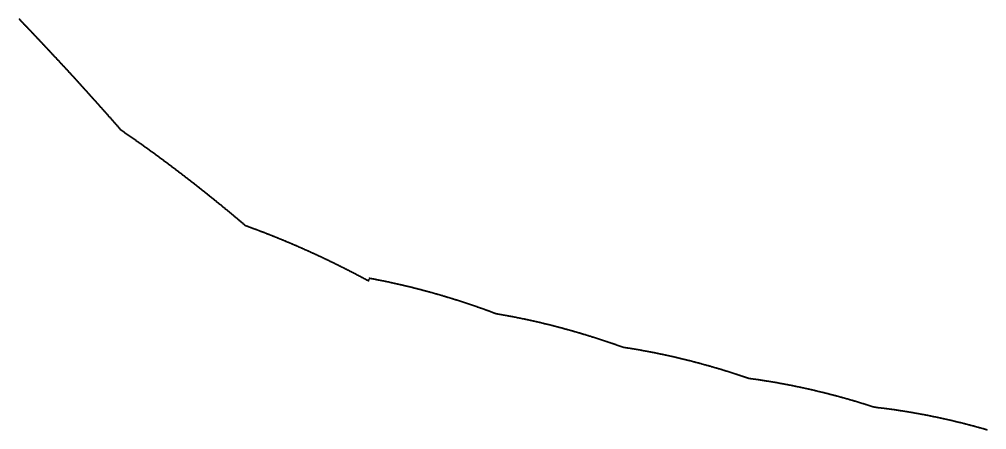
# Model space of a CAD drawing. Header units: metres. Extents: x 0 to 360, y 49 to 117.
# Drawn here: x 225 to 236.24, y 63.78 to 68.55 of the extents above; entities that cross this region are included whole.
import ezdxf

# ---------------------------------------------------------------- set-up
doc = ezdxf.new("R2010")
doc.units = ezdxf.units.M

msp = doc.modelspace()

# ---------------------------------------------------------------- linework, layer by layer
for p in [(224.999, 68.554), (225.005, 68.548), (225.011, 68.542), (225.016, 68.535), (225.022, 68.529), (225.028, 68.523), (225.034, 68.517), (225.04, 68.511), (225.046, 68.505), (225.051, 68.499), (225.057, 68.493), (225.063, 68.487), (225.069, 68.481), (225.075, 68.475), (225.081, 68.469), (225.086, 68.463), (225.092, 68.457), (225.098, 68.451), (225.104, 68.444), (225.11, 68.438), (225.116, 68.432), (225.121, 68.426), (225.127, 68.42), (225.133, 68.414), (225.139, 68.408), (225.145, 68.402), (225.151, 68.396), (225.156, 68.39), (225.162, 68.383), (225.168, 68.377), (225.174, 68.371), (225.18, 68.365), (225.185, 68.359), (225.191, 68.353), (225.197, 68.347), (225.203, 68.34), (225.209, 68.334), (225.215, 68.328), (225.22, 68.322), (225.226, 68.316), (225.232, 68.31), (225.238, 68.303), (225.244, 68.297), (225.25, 68.291), (225.255, 68.285), (225.261, 68.279), (225.267, 68.273), (225.273, 68.266), (225.279, 68.26), (225.285, 68.254), (225.29, 68.248), (225.296, 68.242), (225.302, 68.235), (225.308, 68.229), (225.314, 68.223), (225.32, 68.217), (225.325, 68.211), (225.331, 68.204), (225.337, 68.198), (225.343, 68.192), (225.349, 68.186), (225.355, 68.179), (225.36, 68.173), (225.366, 68.167), (225.372, 68.161), (225.378, 68.154), (225.384, 68.148), (225.39, 68.142), (225.395, 68.136), (225.401, 68.129), (225.407, 68.123), (225.413, 68.117), (225.419, 68.111), (225.425, 68.104), (225.43, 68.098), (225.436, 68.092), (225.442, 68.085), (225.448, 68.079), (225.454, 68.073), (225.46, 68.067), (225.465, 68.06), (225.471, 68.054), (225.477, 68.048), (225.483, 68.041), (225.489, 68.035), (225.495, 68.029), (225.5, 68.022), (225.506, 68.016), (225.512, 68.01), (225.518, 68.004), (225.524, 67.997), (225.53, 67.991), (225.535, 67.985), (225.541, 67.978), (225.547, 67.972), (225.553, 67.965), (225.559, 67.959), (225.565, 67.953), (225.571, 67.946), (225.576, 67.94), (225.582, 67.934), (225.588, 67.927), (225.594, 67.921), (225.6, 67.915), (225.606, 67.908), (225.611, 67.902), (225.617, 67.895), (225.623, 67.889), (225.629, 67.883), (225.635, 67.876), (225.641, 67.87), (225.646, 67.864), (225.652, 67.857), (225.658, 67.851), (225.664, 67.844), (225.67, 67.838), (225.676, 67.832), (225.681, 67.825), (225.687, 67.819), (225.693, 67.812), (225.699, 67.806), (225.705, 67.799), (225.711, 67.793), (225.716, 67.787), (225.722, 67.78), (225.728, 67.774), (225.734, 67.767), (225.74, 67.761), (225.746, 67.754), (225.751, 67.748), (225.757, 67.741), (225.763, 67.735), (225.769, 67.728), (225.775, 67.722), (225.781, 67.716), (225.786, 67.709), (225.792, 67.703), (225.798, 67.696), (225.804, 67.69), (225.81, 67.683), (225.816, 67.677), (225.821, 67.67), (225.827, 67.664), (225.833, 67.657), (225.839, 67.651), (225.845, 67.644), (225.851, 67.638), (225.856, 67.631), (225.862, 67.625), (225.868, 67.618), (225.874, 67.612), (225.88, 67.605), (225.886, 67.599), (225.891, 67.592), (225.897, 67.586), (225.903, 67.579), (225.909, 67.573), (225.915, 67.566), (225.921, 67.559), (225.926, 67.553), (225.932, 67.546), (225.938, 67.54), (225.944, 67.533), (225.95, 67.527), (225.956, 67.52), (225.961, 67.514), (225.967, 67.507), (225.973, 67.5), (225.979, 67.494), (225.985, 67.487), (225.991, 67.481), (225.996, 67.474), (226.002, 67.468), (226.008, 67.461), (226.014, 67.454), (226.02, 67.448), (226.026, 67.441), (226.031, 67.435), (226.037, 67.428), (226.043, 67.421), (226.049, 67.415), (226.055, 67.408), (226.061, 67.402), (226.066, 67.395), (226.072, 67.388), (226.078, 67.382), (226.084, 67.375), (226.09, 67.368), (226.096, 67.362), (226.101, 67.355), (226.107, 67.349), (226.113, 67.342), (226.119, 67.335), (226.125, 67.329), (226.131, 67.322), (226.136, 67.315), (226.142, 67.309), (226.148, 67.302), (226.154, 67.295), (226.16, 67.289), (226.166, 67.282), (226.171, 67.272), (226.177, 67.268), (226.183, 67.264), (226.189, 67.26), (226.195, 67.256), (226.201, 67.252), (226.206, 67.248), (226.212, 67.244), (226.218, 67.24), (226.224, 67.235), (226.23, 67.231), (226.236, 67.227), (226.242, 67.223), (226.247, 67.219), (226.253, 67.215), (226.259, 67.211), (226.265, 67.207), (226.271, 67.203), (226.277, 67.199), (226.282, 67.195), (226.288, 67.191), (226.294, 67.187), (226.3, 67.183), (226.306, 67.179), (226.312, 67.175), (226.317, 67.171), (226.323, 67.167), (226.329, 67.162), (226.335, 67.158), (226.341, 67.154), (226.347, 67.15), (226.352, 67.146), (226.358, 67.142), (226.364, 67.138), (226.37, 67.134), (226.376, 67.13), (226.382, 67.125), (226.387, 67.121), (226.393, 67.117), (226.399, 67.113), (226.405, 67.109), (226.411, 67.105), (226.417, 67.101), (226.422, 67.096), (226.428, 67.092), (226.434, 67.088), (226.44, 67.084), (226.446, 67.08), (226.452, 67.076), (226.457, 67.071), (226.463, 67.067), (226.469, 67.063), (226.475, 67.059), (226.481, 67.055), (226.487, 67.05), (226.492, 67.046), (226.498, 67.042), (226.504, 67.038), (226.51, 67.033), (226.516, 67.029), (226.522, 67.025), (226.527, 67.021), (226.533, 67.017), (226.539, 67.012), (226.545, 67.008), (226.551, 67.004), (226.557, 67), (226.563, 66.995), (226.568, 66.991), (226.574, 66.987), (226.58, 66.983), (226.586, 66.978), (226.592, 66.974), (226.598, 66.97), (226.603, 66.965), (226.609, 66.961), (226.615, 66.957), (226.621, 66.953), (226.627, 66.948), (226.633, 66.944), (226.638, 66.94), (226.644, 66.935), (226.65, 66.931), (226.656, 66.927), (226.662, 66.922), (226.668, 66.918), (226.673, 66.914), (226.679, 66.909), (226.685, 66.905), (226.691, 66.901), (226.697, 66.896), (226.703, 66.892), (226.708, 66.888), (226.714, 66.883), (226.72, 66.879), (226.726, 66.875), (226.732, 66.87), (226.738, 66.866), (226.743, 66.861), (226.749, 66.857), (226.755, 66.853), (226.761, 66.848), (226.767, 66.844), (226.773, 66.839), (226.778, 66.835), (226.784, 66.831), (226.79, 66.826), (226.796, 66.822), (226.802, 66.817), (226.808, 66.813), (226.814, 66.809), (226.819, 66.804), (226.825, 66.8), (226.831, 66.795), (226.837, 66.791), (226.843, 66.786), (226.849, 66.782), (226.854, 66.777), (226.86, 66.773), (226.866, 66.769), (226.872, 66.764), (226.878, 66.76), (226.884, 66.755), (226.889, 66.751), (226.895, 66.746), (226.901, 66.742), (226.907, 66.737), (226.913, 66.733), (226.919, 66.728), (226.924, 66.724), (226.93, 66.719), (226.936, 66.715), (226.942, 66.71), (226.948, 66.706), (226.954, 66.701), (226.959, 66.697), (226.965, 66.692), (226.971, 66.688), (226.977, 66.683), (226.983, 66.678), (226.989, 66.674), (226.995, 66.669), (227, 66.665), (227.006, 66.66), (227.012, 66.656), (227.018, 66.651), (227.024, 66.647), (227.03, 66.642), (227.035, 66.637), (227.041, 66.633), (227.047, 66.628), (227.053, 66.624), (227.059, 66.619), (227.065, 66.614), (227.07, 66.61), (227.076, 66.605), (227.082, 66.601), (227.088, 66.596), (227.094, 66.591), (227.1, 66.587), (227.105, 66.582), (227.111, 66.578), (227.117, 66.573), (227.123, 66.568), (227.129, 66.564), (227.135, 66.559), (227.14, 66.554), (227.146, 66.55), (227.152, 66.545), (227.158, 66.54), (227.164, 66.536), (227.17, 66.531), (227.176, 66.526), (227.181, 66.522), (227.187, 66.517), (227.193, 66.512), (227.199, 66.508), (227.205, 66.503), (227.211, 66.498), (227.216, 66.494), (227.222, 66.489), (227.228, 66.484), (227.234, 66.48), (227.24, 66.475), (227.246, 66.47), (227.251, 66.465), (227.257, 66.461), (227.263, 66.456), (227.269, 66.451), (227.275, 66.447), (227.281, 66.442), (227.286, 66.437), (227.292, 66.432), (227.298, 66.428), (227.304, 66.423), (227.31, 66.418), (227.316, 66.413), (227.322, 66.409), (227.327, 66.404), (227.333, 66.399), (227.339, 66.394), (227.345, 66.39), (227.351, 66.385), (227.357, 66.38), (227.362, 66.375), (227.368, 66.37), (227.374, 66.366), (227.38, 66.361), (227.386, 66.356), (227.392, 66.351), (227.397, 66.346), (227.403, 66.342), (227.409, 66.337), (227.415, 66.332), (227.421, 66.327), (227.427, 66.322), (227.432, 66.317), (227.438, 66.313), (227.444, 66.308), (227.45, 66.303), (227.456, 66.298), (227.462, 66.293), (227.468, 66.288), (227.473, 66.284), (227.479, 66.279), (227.485, 66.274), (227.491, 66.269), (227.497, 66.264), (227.503, 66.259), (227.508, 66.254), (227.514, 66.249), (227.52, 66.245), (227.526, 66.24), (227.532, 66.235), (227.538, 66.23), (227.543, 66.225), (227.549, 66.22), (227.555, 66.215), (227.561, 66.21), (227.567, 66.205), (227.573, 66.2), (227.578, 66.195), (227.584, 66.191), (227.59, 66.186), (227.596, 66.181), (227.602, 66.176), (227.608, 66.171), (227.614, 66.166), (227.619, 66.16), (227.625, 66.154), (227.631, 66.152), (227.637, 66.15), (227.643, 66.148), (227.649, 66.146), (227.654, 66.144), (227.66, 66.142), (227.666, 66.139), (227.672, 66.137), (227.678, 66.135), (227.684, 66.133), (227.689, 66.131), (227.695, 66.129), (227.701, 66.127), (227.707, 66.124), (227.713, 66.122), (227.719, 66.12), (227.725, 66.118), (227.73, 66.116), (227.736, 66.114), (227.742, 66.112), (227.748, 66.109), (227.754, 66.107), (227.76, 66.105), (227.765, 66.103), (227.771, 66.101), (227.777, 66.098), (227.783, 66.096), (227.789, 66.094), (227.795, 66.092), (227.8, 66.09), (227.806, 66.087), (227.812, 66.085), (227.818, 66.083), (227.824, 66.081), (227.83, 66.078), (227.835, 66.076), (227.841, 66.074), (227.847, 66.072), (227.853, 66.069), (227.859, 66.067), (227.865, 66.065), (227.871, 66.063), (227.876, 66.06), (227.882, 66.058), (227.888, 66.056), (227.894, 66.053), (227.9, 66.051), (227.906, 66.049), (227.911, 66.047), (227.917, 66.044), (227.923, 66.042), (227.929, 66.04), (227.935, 66.037), (227.941, 66.035), (227.946, 66.033), (227.952, 66.03), (227.958, 66.028), (227.964, 66.026), (227.97, 66.023), (227.976, 66.021), (227.982, 66.019), (227.987, 66.016), (227.993, 66.014), (227.999, 66.011), (228.005, 66.009), (228.011, 66.007), (228.017, 66.004), (228.022, 66.002), (228.028, 66), (228.034, 65.997), (228.04, 65.995), (228.046, 65.992), (228.052, 65.99), (228.057, 65.988), (228.063, 65.985), (228.069, 65.983), (228.075, 65.98), (228.081, 65.978), (228.087, 65.975), (228.093, 65.973), (228.098, 65.971), (228.104, 65.968), (228.11, 65.966), (228.116, 65.963), (228.122, 65.961), (228.128, 65.958), (228.133, 65.956), (228.139, 65.953), (228.145, 65.951), (228.151, 65.948), (228.157, 65.946), (228.163, 65.943), (228.169, 65.941), (228.174, 65.938), (228.18, 65.936), (228.186, 65.933), (228.192, 65.931), (228.198, 65.928), (228.204, 65.926), (228.209, 65.923), (228.215, 65.921), (228.221, 65.918), (228.227, 65.916), (228.233, 65.913), (228.239, 65.911), (228.244, 65.908), (228.25, 65.905), (228.256, 65.903), (228.262, 65.9), (228.268, 65.898), (228.274, 65.895), (228.28, 65.893), (228.285, 65.89), (228.291, 65.887), (228.297, 65.885), (228.303, 65.882), (228.309, 65.88), (228.315, 65.877), (228.32, 65.874), (228.326, 65.872), (228.332, 65.869), (228.338, 65.867), (228.344, 65.864), (228.35, 65.861), (228.356, 65.859), (228.361, 65.856), (228.367, 65.853), (228.373, 65.851), (228.379, 65.848), (228.385, 65.845), (228.391, 65.843), (228.396, 65.84), (228.402, 65.837), (228.408, 65.835), (228.414, 65.832), (228.42, 65.829), (228.426, 65.827), (228.431, 65.824), (228.437, 65.821), (228.443, 65.819), (228.449, 65.816), (228.455, 65.813), (228.461, 65.81), (228.467, 65.808), (228.472, 65.805), (228.478, 65.802), (228.484, 65.8), (228.49, 65.797), (228.496, 65.794), (228.502, 65.791), (228.507, 65.789), (228.513, 65.786), (228.519, 65.783), (228.525, 65.78), (228.531, 65.778), (228.537, 65.775), (228.543, 65.772), (228.548, 65.769), (228.554, 65.766), (228.56, 65.764), (228.566, 65.761), (228.572, 65.758), (228.578, 65.755), (228.583, 65.753), (228.589, 65.75), (228.595, 65.747), (228.601, 65.744), (228.607, 65.741), (228.613, 65.738), (228.619, 65.736), (228.624, 65.733), (228.63, 65.73), (228.636, 65.727), (228.642, 65.724), (228.648, 65.721), (228.654, 65.719), (228.659, 65.716), (228.665, 65.713), (228.671, 65.71), (228.677, 65.707), (228.683, 65.704), (228.689, 65.701), (228.694, 65.698), (228.7, 65.696), (228.706, 65.693), (228.712, 65.69), (228.718, 65.687), (228.724, 65.684), (228.73, 65.681), (228.735, 65.678), (228.741, 65.675), (228.747, 65.672), (228.753, 65.669), (228.759, 65.666), (228.765, 65.663), (228.77, 65.661), (228.776, 65.658), (228.782, 65.655), (228.788, 65.652), (228.794, 65.649), (228.8, 65.646), (228.806, 65.643), (228.811, 65.64), (228.817, 65.637), (228.823, 65.634), (228.829, 65.631), (228.835, 65.628), (228.841, 65.625), (228.846, 65.622), (228.852, 65.619), (228.858, 65.616), (228.864, 65.613), (228.87, 65.61), (228.876, 65.607), (228.882, 65.604), (228.887, 65.601), (228.893, 65.598), (228.899, 65.595), (228.905, 65.592), (228.911, 65.589), (228.917, 65.586), (228.922, 65.583), (228.928, 65.579), (228.934, 65.576), (228.94, 65.573), (228.946, 65.57), (228.952, 65.567), (228.958, 65.564), (228.963, 65.561), (228.969, 65.558), (228.975, 65.555), (228.981, 65.552), (228.987, 65.549), (228.993, 65.546), (228.998, 65.543), (229.004, 65.539), (229.01, 65.536), (229.016, 65.533), (229.022, 65.53), (229.028, 65.527), (229.034, 65.524), (229.039, 65.521), (229.045, 65.518), (229.051, 65.514), (229.057, 65.511), (229.063, 65.524), (229.069, 65.541), (229.074, 65.54), (229.08, 65.539), (229.086, 65.538), (229.092, 65.537), (229.098, 65.536), (229.104, 65.535), (229.11, 65.534), (229.115, 65.533), (229.121, 65.532), (229.127, 65.531), (229.133, 65.529), (229.139, 65.528), (229.145, 65.527), (229.15, 65.526), (229.156, 65.525), (229.162, 65.524), (229.168, 65.523), (229.174, 65.521), (229.18, 65.52), (229.186, 65.519), (229.191, 65.518), (229.197, 65.517), (229.203, 65.516), (229.209, 65.515), (229.215, 65.513), (229.221, 65.512), (229.226, 65.511), (229.232, 65.51), (229.238, 65.509), (229.244, 65.507), (229.25, 65.506), (229.256, 65.505), (229.262, 65.504), (229.267, 65.503), (229.273, 65.501), (229.279, 65.5), (229.285, 65.499), (229.291, 65.498), (229.297, 65.496), (229.303, 65.495), (229.308, 65.494), (229.314, 65.493), (229.32, 65.491), (229.326, 65.49), (229.332, 65.489), (229.338, 65.487), (229.343, 65.486), (229.349, 65.485), (229.355, 65.484), (229.361, 65.482), (229.367, 65.481), (229.373, 65.48), (229.379, 65.478), (229.384, 65.477), (229.39, 65.476), (229.396, 65.474), (229.402, 65.473), (229.408, 65.472), (229.414, 65.47), (229.419, 65.469), (229.425, 65.468), (229.431, 65.466), (229.437, 65.465), (229.443, 65.464), (229.449, 65.462), (229.455, 65.461), (229.46, 65.46), (229.466, 65.458), (229.472, 65.457), (229.478, 65.455), (229.484, 65.454), (229.49, 65.453), (229.496, 65.451), (229.501, 65.45), (229.507, 65.448), (229.513, 65.447), (229.519, 65.446), (229.525, 65.444), (229.531, 65.443), (229.536, 65.441), (229.542, 65.44), (229.548, 65.439), (229.554, 65.437), (229.56, 65.436), (229.566, 65.434), (229.572, 65.433), (229.577, 65.431), (229.583, 65.43), (229.589, 65.428), (229.595, 65.427), (229.601, 65.425), (229.607, 65.424), (229.612, 65.422), (229.618, 65.421), (229.624, 65.419), (229.63, 65.418), (229.636, 65.416), (229.642, 65.415), (229.648, 65.413), (229.653, 65.412), (229.659, 65.41), (229.665, 65.409), (229.671, 65.407), (229.677, 65.406), (229.683, 65.404), (229.689, 65.403), (229.694, 65.401), (229.7, 65.399), (229.706, 65.398), (229.712, 65.396), (229.718, 65.395), (229.724, 65.393), (229.729, 65.392), (229.735, 65.39), (229.741, 65.388), (229.747, 65.387), (229.753, 65.385), (229.759, 65.384), (229.765, 65.382), (229.77, 65.38), (229.776, 65.379), (229.782, 65.377), (229.788, 65.376), (229.794, 65.374), (229.8, 65.372), (229.806, 65.371), (229.811, 65.369), (229.817, 65.367), (229.823, 65.366), (229.829, 65.364), (229.835, 65.362), (229.841, 65.361), (229.846, 65.359), (229.852, 65.357), (229.858, 65.356), (229.864, 65.354), (229.87, 65.352), (229.876, 65.351), (229.882, 65.349), (229.887, 65.347), (229.893, 65.346), (229.899, 65.344), (229.905, 65.342), (229.911, 65.34), (229.917, 65.339), (229.923, 65.337), (229.928, 65.335), (229.934, 65.333), (229.94, 65.332), (229.946, 65.33), (229.952, 65.328), (229.958, 65.326), (229.964, 65.325), (229.969, 65.323), (229.975, 65.321), (229.981, 65.319), (229.987, 65.318), (229.993, 65.316), (229.999, 65.314), (230.004, 65.312), (230.01, 65.31), (230.016, 65.309), (230.022, 65.307), (230.028, 65.305), (230.034, 65.303), (230.04, 65.301), (230.045, 65.3), (230.051, 65.298), (230.057, 65.296), (230.063, 65.294), (230.069, 65.292), (230.075, 65.29), (230.081, 65.289), (230.086, 65.287), (230.092, 65.285), (230.098, 65.283), (230.104, 65.281), (230.11, 65.279), (230.116, 65.277), (230.121, 65.275), (230.127, 65.274), (230.133, 65.272), (230.139, 65.27), (230.145, 65.268), (230.151, 65.266), (230.157, 65.264), (230.162, 65.262), (230.168, 65.26), (230.174, 65.258), (230.18, 65.256), (230.186, 65.254), (230.192, 65.253), (230.198, 65.251), (230.203, 65.249), (230.209, 65.247), (230.215, 65.245), (230.221, 65.243), (230.227, 65.241), (230.233, 65.239), (230.239, 65.237), (230.244, 65.235), (230.25, 65.233), (230.256, 65.231), (230.262, 65.229), (230.268, 65.227), (230.274, 65.225), (230.279, 65.223), (230.285, 65.221), (230.291, 65.219), (230.297, 65.217), (230.303, 65.215), (230.309, 65.213), (230.315, 65.211), (230.32, 65.209), (230.326, 65.207), (230.332, 65.205), (230.338, 65.203), (230.344, 65.201), (230.35, 65.199), (230.356, 65.197), (230.361, 65.194), (230.367, 65.192), (230.373, 65.19), (230.379, 65.188), (230.385, 65.186), (230.391, 65.184), (230.397, 65.182), (230.402, 65.18), (230.408, 65.178), (230.414, 65.176), (230.42, 65.174), (230.426, 65.171), (230.432, 65.169), (230.438, 65.167), (230.443, 65.165), (230.449, 65.163), (230.455, 65.161), (230.461, 65.159), (230.467, 65.157), (230.473, 65.154), (230.478, 65.152), (230.484, 65.15), (230.49, 65.148), (230.496, 65.146), (230.502, 65.144), (230.508, 65.141), (230.514, 65.139), (230.519, 65.137), (230.525, 65.135), (230.531, 65.133), (230.537, 65.13), (230.543, 65.128), (230.549, 65.127), (230.555, 65.126), (230.56, 65.125), (230.566, 65.124), (230.572, 65.123), (230.578, 65.122), (230.584, 65.121), (230.59, 65.12), (230.596, 65.119), (230.601, 65.118), (230.607, 65.117), (230.613, 65.116), (230.619, 65.115), (230.625, 65.114), (230.631, 65.113), (230.637, 65.112), (230.642, 65.111), (230.648, 65.11), (230.654, 65.109), (230.66, 65.108), (230.666, 65.107), (230.672, 65.106), (230.678, 65.105), (230.683, 65.104), (230.689, 65.102), (230.695, 65.101), (230.701, 65.1), (230.707, 65.099), (230.713, 65.098), (230.718, 65.097), (230.724, 65.096), (230.73, 65.095), (230.736, 65.094), (230.742, 65.092), (230.748, 65.091), (230.754, 65.09), (230.759, 65.089), (230.765, 65.088), (230.771, 65.087), (230.777, 65.086), (230.783, 65.084), (230.789, 65.083), (230.795, 65.082), (230.8, 65.081), (230.806, 65.08), (230.812, 65.079), (230.818, 65.077), (230.824, 65.076), (230.83, 65.075), (230.836, 65.074), (230.841, 65.073), (230.847, 65.071), (230.853, 65.07), (230.859, 65.069), (230.865, 65.068), (230.871, 65.066), (230.877, 65.065), (230.882, 65.064), (230.888, 65.063), (230.894, 65.061), (230.9, 65.06), (230.906, 65.059), (230.912, 65.058), (230.918, 65.056), (230.923, 65.055), (230.929, 65.054), (230.935, 65.053), (230.941, 65.051), (230.947, 65.05), (230.953, 65.049), (230.959, 65.047), (230.964, 65.046), (230.97, 65.045), (230.976, 65.043), (230.982, 65.042), (230.988, 65.041), (230.994, 65.04), (231, 65.038), (231.005, 65.037), (231.011, 65.035), (231.017, 65.034), (231.023, 65.033), (231.029, 65.031), (231.035, 65.03), (231.041, 65.029), (231.046, 65.027), (231.052, 65.026), (231.058, 65.025), (231.064, 65.023), (231.07, 65.022), (231.076, 65.02), (231.082, 65.019), (231.087, 65.018), (231.093, 65.016), (231.099, 65.015), (231.105, 65.013), (231.111, 65.012), (231.117, 65.011), (231.123, 65.009), (231.128, 65.008), (231.134, 65.006), (231.14, 65.005), (231.146, 65.003), (231.152, 65.002), (231.158, 65), (231.164, 64.999), (231.169, 64.998), (231.175, 64.996), (231.181, 64.995), (231.187, 64.993), (231.193, 64.992), (231.199, 64.99), (231.205, 64.989), (231.21, 64.987), (231.216, 64.986), (231.222, 64.984), (231.228, 64.983), (231.234, 64.981), (231.24, 64.98), (231.246, 64.978), (231.251, 64.977), (231.257, 64.975), (231.263, 64.973), (231.269, 64.972), (231.275, 64.97), (231.281, 64.969), (231.287, 64.967), (231.292, 64.966), (231.298, 64.964), (231.304, 64.963), (231.31, 64.961), (231.316, 64.959), (231.322, 64.958), (231.328, 64.956), (231.333, 64.955), (231.339, 64.953), (231.345, 64.951), (231.351, 64.95), (231.357, 64.948), (231.363, 64.947), (231.369, 64.945), (231.374, 64.943), (231.38, 64.942), (231.386, 64.94), (231.392, 64.939), (231.398, 64.937), (231.404, 64.935), (231.41, 64.934), (231.415, 64.932), (231.421, 64.93), (231.427, 64.929), (231.433, 64.927), (231.439, 64.925), (231.445, 64.924), (231.451, 64.922), (231.456, 64.92), (231.462, 64.919), (231.468, 64.917), (231.474, 64.915), (231.48, 64.913), (231.486, 64.912), (231.492, 64.91), (231.497, 64.908), (231.503, 64.907), (231.509, 64.905), (231.515, 64.903), (231.521, 64.901), (231.527, 64.9), (231.533, 64.898), (231.538, 64.896), (231.544, 64.894), (231.55, 64.893), (231.556, 64.891), (231.562, 64.889), (231.568, 64.887), (231.574, 64.886), (231.579, 64.884), (231.585, 64.882), (231.591, 64.88), (231.597, 64.878), (231.603, 64.877), (231.609, 64.875), (231.615, 64.873), (231.62, 64.871), (231.626, 64.869), (231.632, 64.867), (231.638, 64.866), (231.644, 64.864), (231.65, 64.862), (231.656, 64.86), (231.661, 64.858), (231.667, 64.856), (231.673, 64.855), (231.679, 64.853), (231.685, 64.851), (231.691, 64.849), (231.697, 64.847), (231.703, 64.845), (231.708, 64.843), (231.714, 64.842), (231.72, 64.84), (231.726, 64.838), (231.732, 64.836), (231.738, 64.834), (231.744, 64.832), (231.749, 64.83), (231.755, 64.828), (231.761, 64.826), (231.767, 64.824), (231.773, 64.822), (231.779, 64.82), (231.785, 64.819), (231.79, 64.817), (231.796, 64.815), (231.802, 64.813), (231.808, 64.811), (231.814, 64.809), (231.82, 64.807), (231.826, 64.805), (231.831, 64.803), (231.837, 64.801), (231.843, 64.799), (231.849, 64.797), (231.855, 64.795), (231.861, 64.793), (231.867, 64.791), (231.872, 64.789), (231.878, 64.787), (231.884, 64.785), (231.89, 64.783), (231.896, 64.781), (231.902, 64.779), (231.908, 64.777), (231.913, 64.775), (231.919, 64.773), (231.925, 64.771), (231.931, 64.769), (231.937, 64.767), (231.943, 64.765), (231.949, 64.762), (231.954, 64.76), (231.96, 64.758), (231.966, 64.756), (231.972, 64.754), (231.978, 64.752), (231.984, 64.75), (231.99, 64.748), (231.996, 64.746), (232.001, 64.744), (232.007, 64.742), (232.013, 64.74), (232.019, 64.738), (232.025, 64.737), (232.031, 64.737), (232.037, 64.736), (232.042, 64.735), (232.048, 64.734), (232.054, 64.733), (232.06, 64.732), (232.066, 64.731), (232.072, 64.73), (232.078, 64.729), (232.083, 64.728), (232.089, 64.727), (232.095, 64.727), (232.101, 64.726), (232.107, 64.725), (232.113, 64.724), (232.119, 64.723), (232.124, 64.722), (232.13, 64.721), (232.136, 64.72), (232.142, 64.719), (232.148, 64.718), (232.154, 64.717), (232.16, 64.716), (232.166, 64.715), (232.171, 64.714), (232.177, 64.713), (232.183, 64.712), (232.189, 64.711), (232.195, 64.71), (232.201, 64.709), (232.207, 64.708), (232.212, 64.707), (232.218, 64.706), (232.224, 64.705), (232.23, 64.704), (232.236, 64.703), (232.242, 64.702), (232.248, 64.7), (232.253, 64.699), (232.259, 64.698), (232.265, 64.697), (232.271, 64.696), (232.277, 64.695), (232.283, 64.694), (232.289, 64.693), (232.294, 64.692), (232.3, 64.691), (232.306, 64.69), (232.312, 64.688), (232.318, 64.687), (232.324, 64.686), (232.33, 64.685), (232.336, 64.684), (232.341, 64.683), (232.347, 64.682), (232.353, 64.681), (232.359, 64.679), (232.365, 64.678), (232.371, 64.677), (232.377, 64.676), (232.382, 64.675), (232.388, 64.674), (232.394, 64.672), (232.4, 64.671), (232.406, 64.67), (232.412, 64.669), (232.418, 64.668), (232.423, 64.666), (232.429, 64.665), (232.435, 64.664), (232.441, 64.663), (232.447, 64.662), (232.453, 64.66), (232.459, 64.659), (232.465, 64.658), (232.47, 64.657), (232.476, 64.655), (232.482, 64.654), (232.488, 64.653), (232.494, 64.652), (232.5, 64.65), (232.506, 64.649), (232.511, 64.648), (232.517, 64.647), (232.523, 64.645), (232.529, 64.644), (232.535, 64.643), (232.541, 64.641), (232.547, 64.64), (232.552, 64.639), (232.558, 64.638), (232.564, 64.636), (232.57, 64.635), (232.576, 64.634), (232.582, 64.632), (232.588, 64.631), (232.594, 64.63), (232.599, 64.628), (232.605, 64.627), (232.611, 64.626), (232.617, 64.624), (232.623, 64.623), (232.629, 64.622), (232.635, 64.62), (232.64, 64.619), (232.646, 64.617), (232.652, 64.616), (232.658, 64.615), (232.664, 64.613), (232.67, 64.612), (232.676, 64.611), (232.682, 64.609), (232.687, 64.608), (232.693, 64.606), (232.699, 64.605), (232.705, 64.603), (232.711, 64.602), (232.717, 64.601), (232.723, 64.599), (232.728, 64.598), (232.734, 64.596), (232.74, 64.595), (232.746, 64.593), (232.752, 64.592), (232.758, 64.59), (232.764, 64.589), (232.77, 64.588), (232.775, 64.586), (232.781, 64.585), (232.787, 64.583), (232.793, 64.582), (232.799, 64.58), (232.805, 64.579), (232.811, 64.577), (232.816, 64.576), (232.822, 64.574), (232.828, 64.573), (232.834, 64.571), (232.84, 64.57), (232.846, 64.568), (232.852, 64.566), (232.857, 64.565), (232.863, 64.563), (232.869, 64.562), (232.875, 64.56), (232.881, 64.559), (232.887, 64.557), (232.893, 64.556), (232.899, 64.554), (232.904, 64.552), (232.91, 64.551), (232.916, 64.549), (232.922, 64.548), (232.928, 64.546), (232.934, 64.544), (232.94, 64.543), (232.945, 64.541), (232.951, 64.54), (232.957, 64.538), (232.963, 64.536), (232.969, 64.535), (232.975, 64.533), (232.981, 64.532), (232.987, 64.53), (232.992, 64.528), (232.998, 64.527), (233.004, 64.525), (233.01, 64.523), (233.016, 64.522), (233.022, 64.52), (233.028, 64.518), (233.034, 64.517), (233.039, 64.515), (233.045, 64.513), (233.051, 64.512), (233.057, 64.51), (233.063, 64.508), (233.069, 64.506), (233.075, 64.505), (233.08, 64.503), (233.086, 64.501), (233.092, 64.5), (233.098, 64.498), (233.104, 64.496), (233.11, 64.494), (233.116, 64.493), (233.122, 64.491), (233.127, 64.489), (233.133, 64.487), (233.139, 64.486), (233.145, 64.484), (233.151, 64.482), (233.157, 64.48), (233.163, 64.479), (233.168, 64.477), (233.174, 64.475), (233.18, 64.473), (233.186, 64.471), (233.192, 64.47), (233.198, 64.468), (233.204, 64.466), (233.21, 64.464), (233.215, 64.462), (233.221, 64.461), (233.227, 64.459), (233.233, 64.457), (233.239, 64.455), (233.245, 64.453), (233.251, 64.451), (233.256, 64.45), (233.262, 64.448), (233.268, 64.446), (233.274, 64.444), (233.28, 64.442), (233.286, 64.44), (233.292, 64.438), (233.298, 64.436), (233.303, 64.435), (233.309, 64.433), (233.315, 64.431), (233.321, 64.429), (233.327, 64.427), (233.333, 64.425), (233.339, 64.423), (233.345, 64.421), (233.35, 64.419), (233.356, 64.417), (233.362, 64.415), (233.368, 64.414), (233.374, 64.412), (233.38, 64.41), (233.386, 64.408), (233.391, 64.406), (233.397, 64.404), (233.403, 64.402), (233.409, 64.4), (233.415, 64.398), (233.421, 64.396), (233.427, 64.394), (233.433, 64.392), (233.438, 64.39), (233.444, 64.388), (233.45, 64.386), (233.456, 64.384), (233.462, 64.382), (233.468, 64.38), (233.474, 64.378), (233.48, 64.376), (233.485, 64.376), (233.491, 64.375), (233.497, 64.374), (233.503, 64.373), (233.509, 64.372), (233.515, 64.372), (233.521, 64.371), (233.526, 64.37), (233.532, 64.369), (233.538, 64.368), (233.544, 64.367), (233.55, 64.367), (233.556, 64.366), (233.562, 64.365), (233.568, 64.364), (233.573, 64.363), (233.579, 64.362), (233.585, 64.362), (233.591, 64.361), (233.597, 64.36), (233.603, 64.359), (233.609, 64.358), (233.615, 64.357), (233.62, 64.356), (233.626, 64.355), (233.632, 64.355), (233.638, 64.354), (233.644, 64.353), (233.65, 64.352), (233.656, 64.351), (233.661, 64.35), (233.667, 64.349), (233.673, 64.348), (233.679, 64.347), (233.685, 64.346), (233.691, 64.345), (233.697, 64.344), (233.703, 64.343), (233.708, 64.343), (233.714, 64.342), (233.72, 64.341), (233.726, 64.34), (233.732, 64.339), (233.738, 64.338), (233.744, 64.337), (233.75, 64.336), (233.755, 64.335), (233.761, 64.334), (233.767, 64.333), (233.773, 64.332), (233.779, 64.331), (233.785, 64.33), (233.791, 64.329), (233.797, 64.328), (233.802, 64.327), (233.808, 64.326), (233.814, 64.325), (233.82, 64.324), (233.826, 64.322), (233.832, 64.321), (233.838, 64.32), (233.844, 64.319), (233.849, 64.318), (233.855, 64.317), (233.861, 64.316), (233.867, 64.315), (233.873, 64.314), (233.879, 64.313), (233.885, 64.312), (233.89, 64.311), (233.896, 64.31), (233.902, 64.308), (233.908, 64.307), (233.914, 64.306), (233.92, 64.305), (233.926, 64.304), (233.932, 64.303), (233.937, 64.302), (233.943, 64.301), (233.949, 64.299), (233.955, 64.298), (233.961, 64.297), (233.967, 64.296), (233.973, 64.295), (233.979, 64.294), (233.984, 64.292), (233.99, 64.291), (233.996, 64.29), (234.002, 64.289), (234.008, 64.288), (234.014, 64.287), (234.02, 64.285), (234.026, 64.284), (234.031, 64.283), (234.037, 64.282), (234.043, 64.28), (234.049, 64.279), (234.055, 64.278), (234.061, 64.277), (234.067, 64.276), (234.073, 64.274), (234.078, 64.273), (234.084, 64.272), (234.09, 64.271), (234.096, 64.269), (234.102, 64.268), (234.108, 64.267), (234.114, 64.265), (234.12, 64.264), (234.125, 64.263), (234.131, 64.262), (234.137, 64.26), (234.143, 64.259), (234.149, 64.258), (234.155, 64.256), (234.161, 64.255), (234.167, 64.254), (234.172, 64.252), (234.178, 64.251), (234.184, 64.25), (234.19, 64.248), (234.196, 64.247), (234.202, 64.246), (234.208, 64.244), (234.214, 64.243), (234.219, 64.242), (234.225, 64.24), (234.231, 64.239), (234.237, 64.238), (234.243, 64.236), (234.249, 64.235), (234.255, 64.233), (234.261, 64.232), (234.266, 64.231), (234.272, 64.229), (234.278, 64.228), (234.284, 64.226), (234.29, 64.225), (234.296, 64.224), (234.302, 64.222), (234.308, 64.221), (234.313, 64.219), (234.319, 64.218), (234.325, 64.216), (234.331, 64.215), (234.337, 64.214), (234.343, 64.212), (234.349, 64.211), (234.355, 64.209), (234.36, 64.208), (234.366, 64.206), (234.372, 64.205), (234.378, 64.203), (234.384, 64.202), (234.39, 64.2), (234.396, 64.199), (234.402, 64.197), (234.407, 64.196), (234.413, 64.194), (234.419, 64.193), (234.425, 64.191), (234.431, 64.19), (234.437, 64.188), (234.443, 64.187), (234.449, 64.185), (234.454, 64.184), (234.46, 64.182), (234.466, 64.181), (234.472, 64.179), (234.478, 64.177), (234.484, 64.176), (234.49, 64.174), (234.496, 64.173), (234.501, 64.171), (234.507, 64.17), (234.513, 64.168), (234.519, 64.166), (234.525, 64.165), (234.531, 64.163), (234.537, 64.162), (234.543, 64.16), (234.548, 64.158), (234.554, 64.157), (234.56, 64.155), (234.566, 64.153), (234.572, 64.152), (234.578, 64.15), (234.584, 64.149), (234.59, 64.147), (234.595, 64.145), (234.601, 64.144), (234.607, 64.142), (234.613, 64.14), (234.619, 64.139), (234.625, 64.137), (234.631, 64.135), (234.637, 64.134), (234.643, 64.132), (234.648, 64.13), (234.654, 64.128), (234.66, 64.127), (234.666, 64.125), (234.672, 64.123), (234.678, 64.122), (234.684, 64.12), (234.69, 64.118), (234.695, 64.116), (234.701, 64.115), (234.707, 64.113), (234.713, 64.111), (234.719, 64.11), (234.725, 64.108), (234.731, 64.106), (234.737, 64.104), (234.742, 64.102), (234.748, 64.101), (234.754, 64.099), (234.76, 64.097), (234.766, 64.095), (234.772, 64.094), (234.778, 64.092), (234.784, 64.09), (234.789, 64.088), (234.795, 64.086), (234.801, 64.085), (234.807, 64.083), (234.813, 64.081), (234.819, 64.079), (234.825, 64.077), (234.831, 64.075), (234.836, 64.074), (234.842, 64.072), (234.848, 64.07), (234.854, 64.068), (234.86, 64.066), (234.866, 64.064), (234.872, 64.062), (234.878, 64.061), (234.884, 64.059), (234.889, 64.057), (234.895, 64.055), (234.901, 64.053), (234.907, 64.051), (234.913, 64.049), (234.919, 64.047), (234.925, 64.045), (234.931, 64.044), (234.936, 64.042), (234.942, 64.041), (234.948, 64.041), (234.954, 64.04), (234.96, 64.039), (234.966, 64.039), (234.972, 64.038), (234.978, 64.037), (234.983, 64.036), (234.989, 64.036), (234.995, 64.035), (235.001, 64.034), (235.007, 64.034), (235.013, 64.033), (235.019, 64.032), (235.025, 64.031), (235.03, 64.031), (235.036, 64.03), (235.042, 64.029), (235.048, 64.029), (235.054, 64.028), (235.06, 64.027), (235.066, 64.026), (235.072, 64.025), (235.078, 64.025), (235.083, 64.024), (235.089, 64.023), (235.095, 64.022), (235.101, 64.022), (235.107, 64.021), (235.113, 64.02), (235.119, 64.019), (235.125, 64.018), (235.13, 64.018), (235.136, 64.017), (235.142, 64.016), (235.148, 64.015), (235.154, 64.014), (235.16, 64.013), (235.166, 64.013), (235.172, 64.012), (235.177, 64.011), (235.183, 64.01), (235.189, 64.009), (235.195, 64.008), (235.201, 64.007), (235.207, 64.007), (235.213, 64.006), (235.219, 64.005), (235.225, 64.004), (235.23, 64.003), (235.236, 64.002), (235.242, 64.001), (235.248, 64), (235.254, 63.999), (235.26, 63.998), (235.266, 63.998), (235.272, 63.997), (235.277, 63.996), (235.283, 63.995), (235.289, 63.994), (235.295, 63.993), (235.301, 63.992), (235.307, 63.991), (235.313, 63.99), (235.319, 63.989), (235.325, 63.988), (235.33, 63.987), (235.336, 63.986), (235.342, 63.985), (235.348, 63.984), (235.354, 63.983), (235.36, 63.982), (235.366, 63.981), (235.372, 63.98), (235.377, 63.979), (235.383, 63.978), (235.389, 63.977), (235.395, 63.976), (235.401, 63.975), (235.407, 63.974), (235.413, 63.973), (235.419, 63.972), (235.425, 63.971), (235.43, 63.97), (235.436, 63.969), (235.442, 63.968), (235.448, 63.967), (235.454, 63.966), (235.46, 63.965), (235.466, 63.963), (235.472, 63.962), (235.477, 63.961), (235.483, 63.96), (235.489, 63.959), (235.495, 63.958), (235.501, 63.957), (235.507, 63.956), (235.513, 63.955), (235.519, 63.954), (235.525, 63.952), (235.53, 63.951), (235.536, 63.95), (235.542, 63.949), (235.548, 63.948), (235.554, 63.947), (235.56, 63.946), (235.566, 63.944), (235.572, 63.943), (235.578, 63.942), (235.583, 63.941), (235.589, 63.94), (235.595, 63.938), (235.601, 63.937), (235.607, 63.936), (235.613, 63.935), (235.619, 63.934), (235.625, 63.933), (235.63, 63.931), (235.636, 63.93), (235.642, 63.929), (235.648, 63.928), (235.654, 63.926), (235.66, 63.925), (235.666, 63.924), (235.672, 63.923), (235.678, 63.921), (235.683, 63.92), (235.689, 63.919), (235.695, 63.918), (235.701, 63.916), (235.707, 63.915), (235.713, 63.914), (235.719, 63.913), (235.725, 63.911), (235.731, 63.91), (235.736, 63.909), (235.742, 63.907), (235.748, 63.906), (235.754, 63.905), (235.76, 63.903), (235.766, 63.902), (235.772, 63.901), (235.778, 63.9), (235.783, 63.898), (235.789, 63.897), (235.795, 63.896), (235.801, 63.894), (235.807, 63.893), (235.813, 63.891), (235.819, 63.89), (235.825, 63.889), (235.831, 63.887), (235.836, 63.886), (235.842, 63.885), (235.848, 63.883), (235.854, 63.882), (235.86, 63.88), (235.866, 63.879), (235.872, 63.878), (235.878, 63.876), (235.884, 63.875), (235.889, 63.873), (235.895, 63.872), (235.901, 63.871), (235.907, 63.869), (235.913, 63.868), (235.919, 63.866), (235.925, 63.865), (235.931, 63.863), (235.937, 63.862), (235.942, 63.86), (235.948, 63.859), (235.954, 63.858), (235.96, 63.856), (235.966, 63.855), (235.972, 63.853), (235.978, 63.852), (235.984, 63.85), (235.989, 63.849), (235.995, 63.847), (236.001, 63.846), (236.007, 63.844), (236.013, 63.843), (236.019, 63.841), (236.025, 63.84), (236.031, 63.838), (236.037, 63.837), (236.042, 63.835), (236.048, 63.833), (236.054, 63.832), (236.06, 63.83), (236.066, 63.829), (236.072, 63.827), (236.078, 63.826), (236.084, 63.824), (236.09, 63.823), (236.095, 63.821), (236.101, 63.819), (236.107, 63.818), (236.113, 63.816), (236.119, 63.815), (236.125, 63.813), (236.131, 63.811), (236.137, 63.81), (236.143, 63.808), (236.148, 63.807), (236.154, 63.805), (236.16, 63.803), (236.166, 63.802), (236.172, 63.8), (236.178, 63.798), (236.184, 63.797), (236.19, 63.795), (236.196, 63.794), (236.201, 63.792), (236.207, 63.79), (236.213, 63.789), (236.219, 63.787), (236.225, 63.785), (236.231, 63.783), (236.237, 63.782), (236.243, 63.78)]:
    msp.add_point(p)

doc.saveas('drawing.dxf')
